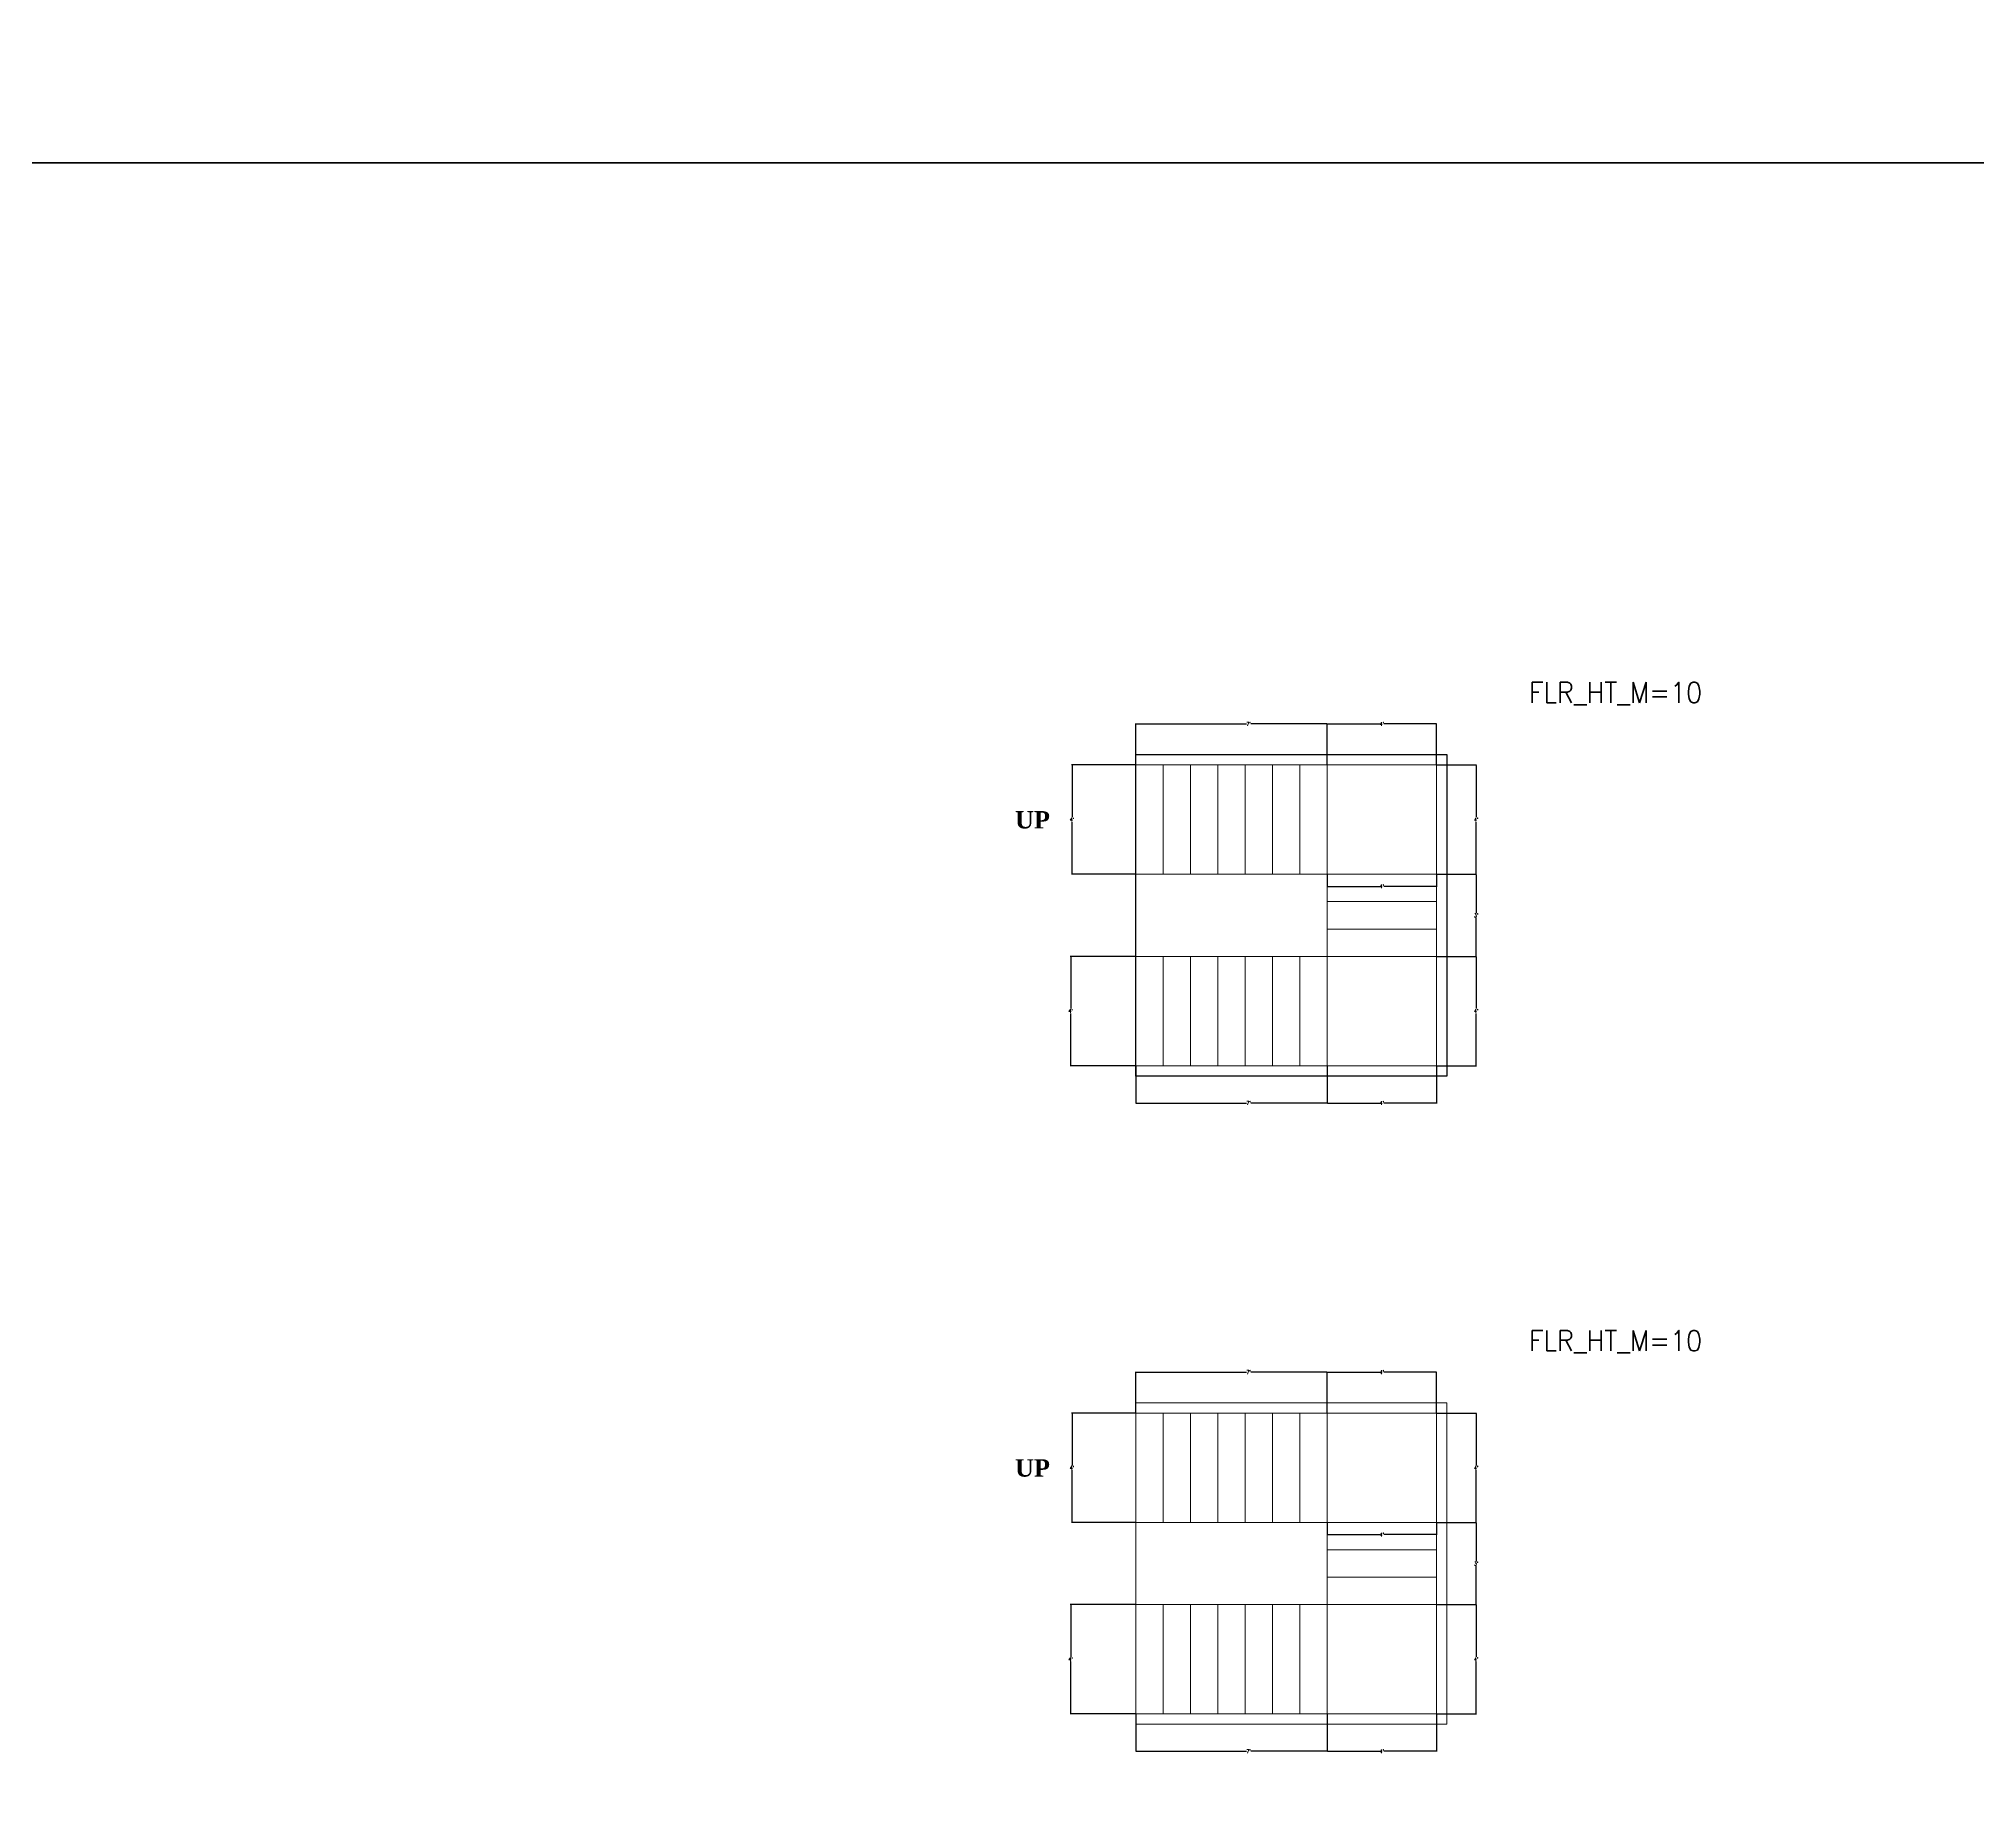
# Model space of a CAD drawing. Header units: feet. Extents: x -2086 to 4549, y -11457 to -6010.
# Drawn here: x 1997 to 2847, y -9496 to -8730 of the extents above; entities that cross this region are included whole.
import ezdxf

# ---------------------------------------------------------------- set-up
doc = ezdxf.new("R2010")
doc.units = ezdxf.units.FT
doc.header["$MEASUREMENT"] = 0
doc.layers.add('BLK_1_FLR_1_STAIR_1', color=7, linetype='Continuous', plot=False)
for name, color, linetype, lineweight in [('BLK_1_FLR_1_STAIR_1_FLIGHT_1', 7, 'Continuous', 0), ('BLK_1_FLR_1_STAIR_1_FLIGHT_2', 7, 'Continuous', 0), ('BLK_1_FLR_1_STAIR_1_FLIGHT_3', 7, 'Continuous', 0), ('BLK_1_FLR_1_STAIR_1_LANDING_1', 7, 'Continuous', 0), ('BLK_1_FLR_1_STAIR_1_LANDING_2', 7, 'Continuous', 0), ('BLK_1_FLR_1_STAIR_2', 7, 'Continuous', 0), ('BLK_1_FLR_1_STAIR_2_FLIGHT_2', 7, 'Continuous', 0), ('BLK_1_FLR_1_STAIR_2_FLIGHT_3', 7, 'Continuous', 0), ('BLK_1_FLR_1_STAIR_2_LANDING_1', 7, 'Continuous', 0), ('BLK_1_FLR_1_STAIR_2_LANDING_2', 7, 'Continuous', 0)]:
    doc.layers.add(name, color=color, linetype=linetype, lineweight=lineweight)
doc.layers.add('BLK_1_FLR_1_STAIR_2_FLIGHT_1', color=7, linetype='Continuous', lineweight=0, true_color=0xffffff)
doc.styles.add('MtXpl_Georgia', font='Georgia Bold.ttf')
doc.styles.get("Standard").update_dxf_attribs({"font": 'standard'})
doc.dimstyles.get("Standard").update_dxf_attribs({"dimtxt": 1.625, "dimasz": 0.18, "dimexe": 0.18, "dimexo": 0.0625, "dimgap": 0.09, "dimtad": 0, "dimtih": 1, "dimtoh": 1, "dimdec": 1, "dimzin": 0, "dimdsep": 46, "dimlunit": 4, "dimtxsty": 'standard', "dimcen": 0.09, "dimadec": 0, "dimazin": 0, "dimtfac": 1, "dimtdec": 1, "dimtofl": 0, "dimtmove": 0, "dimatfit": 3, "dimfxl": 1, "dimtolj": 1, "dimtzin": 0, "dimarcsym": 0})

# ---------------------------------------------------------------- blocks, each defined once
blk = doc.blocks.new('*D114')
at = {"layer": 'BLK_1_FLR_1_STAIR_1_FLIGHT_1', "color": 0, "lineweight": -2, "transparency": 16777216}
for p, q in [((2478.01, -9048.38), (2478.01, -9030.28)), ((2478.19, -9030.46), (2526.58, -9030.46)), ((2561.83, -9030.46), (2528.47, -9030.46)), ((2562.01, -9048.38), (2562.01, -9030.28))]:
    blk.add_line(p, q, dxfattribs=at)
at = {"layer": 'BLK_1_FLR_1_STAIR_1_FLIGHT_1', "color": 0, "transparency": 16777216}
for points in [[(2478.19, -9030.43), (2478.19, -9030.49), (2478.01, -9030.46)], [(2561.83, -9030.43), (2561.83, -9030.49), (2562.01, -9030.46)]]:
    blk.add_solid(points, dxfattribs=at)
at = {"layer": 'Defpoints', "color": 0, "transparency": 16777216}
for p in [(2562.01, -9030.46), (2478.01, -9048.44), (2562.01, -9048.44)]:
    blk.add_point(p, dxfattribs=at)
at = {"layer": 'BLK_1_FLR_1_STAIR_1_FLIGHT_1', "color": 0, "transparency": 16777216, "insert": (2527.52, -9030.46), "char_height": 1.625, "attachment_point": 5}
blk.add_mtext("\\A1;7'", dxfattribs=at)
blk = doc.blocks.new('*D115')
at = {"layer": 'BLK_1_FLR_1_STAIR_1_FLIGHT_1', "color": 0, "lineweight": -2, "transparency": 16777216}
for p, q in [((2477.95, -9048.44), (2449.88, -9048.44)), ((2450.06, -9048.62), (2450.06, -9071.38)), ((2450.06, -9096.26), (2450.06, -9073.5)), ((2477.95, -9096.44), (2449.88, -9096.44))]:
    blk.add_line(p, q, dxfattribs=at)
at = {"layer": 'BLK_1_FLR_1_STAIR_1_FLIGHT_1', "color": 0, "transparency": 16777216}
for points in [[(2450.03, -9048.62), (2450.09, -9048.62), (2450.06, -9048.44)], [(2450.03, -9096.26), (2450.09, -9096.26), (2450.06, -9096.44)]]:
    blk.add_solid(points, dxfattribs=at)
at = {"layer": 'Defpoints', "color": 0, "transparency": 16777216}
for p in [(2478.01, -9048.44), (2450.06, -9096.44), (2478.01, -9096.44)]:
    blk.add_point(p, dxfattribs=at)
at = {"layer": 'BLK_1_FLR_1_STAIR_1_FLIGHT_1', "color": 0, "transparency": 16777216, "insert": (2450.06, -9072.44), "char_height": 1.625, "attachment_point": 5}
blk.add_mtext("\\A1;4'", dxfattribs=at)
blk = doc.blocks.new('*D116')
at = {"layer": 'BLK_1_FLR_1_STAIR_1_FLIGHT_2', "color": 0, "lineweight": -2, "transparency": 16777216}
for p, q in [((2610.07, -9096.44), (2627.58, -9096.44)), ((2627.4, -9096.62), (2627.4, -9113.38)), ((2627.4, -9132.26), (2627.4, -9115.5)), ((2610.07, -9132.44), (2627.58, -9132.44))]:
    blk.add_line(p, q, dxfattribs=at)
at = {"layer": 'BLK_1_FLR_1_STAIR_1_FLIGHT_2', "color": 0, "transparency": 16777216}
for points in [[(2627.37, -9096.62), (2627.43, -9096.62), (2627.4, -9096.44)], [(2627.37, -9132.26), (2627.43, -9132.26), (2627.4, -9132.44)]]:
    blk.add_solid(points, dxfattribs=at)
at = {"layer": 'Defpoints', "color": 0, "transparency": 16777216}
for p in [(2610.01, -9096.44), (2610.01, -9132.44), (2627.4, -9132.44)]:
    blk.add_point(p, dxfattribs=at)
at = {"layer": 'BLK_1_FLR_1_STAIR_1_FLIGHT_2', "color": 0, "transparency": 16777216, "insert": (2627.4, -9114.44), "char_height": 1.625, "attachment_point": 5}
blk.add_mtext("\\A1;3'", dxfattribs=at)
blk = doc.blocks.new('*D117')
at = {"layer": 'BLK_1_FLR_1_STAIR_1_FLIGHT_2', "color": 0, "lineweight": -2, "transparency": 16777216}
for p, q in [((2562.01, -9096.5), (2562.01, -9101.9)), ((2562.19, -9101.72), (2585.07, -9101.72)), ((2609.83, -9101.72), (2586.95, -9101.72)), ((2610.01, -9096.5), (2610.01, -9101.9))]:
    blk.add_line(p, q, dxfattribs=at)
at = {"layer": 'BLK_1_FLR_1_STAIR_1_FLIGHT_2', "color": 0, "transparency": 16777216}
for points in [[(2562.19, -9101.69), (2562.19, -9101.75), (2562.01, -9101.72)], [(2609.83, -9101.69), (2609.83, -9101.75), (2610.01, -9101.72)]]:
    blk.add_solid(points, dxfattribs=at)
at = {"layer": 'Defpoints', "color": 0, "transparency": 16777216}
for p in [(2562.01, -9096.44), (2610.01, -9096.44), (2610.01, -9101.72)]:
    blk.add_point(p, dxfattribs=at)
at = {"layer": 'BLK_1_FLR_1_STAIR_1_FLIGHT_2', "color": 0, "transparency": 16777216, "insert": (2586.01, -9101.72), "char_height": 1.625, "attachment_point": 5}
blk.add_mtext("\\A1;4'", dxfattribs=at)
blk = doc.blocks.new('*D118')
at = {"layer": 'BLK_1_FLR_1_STAIR_1_FLIGHT_3', "color": 0, "lineweight": -2, "transparency": 16777216}
for p, q in [((2478.01, -9180.5), (2478.01, -9196.99)), ((2562.01, -9180.5), (2562.01, -9196.99)), ((2478.19, -9196.81), (2526.58, -9196.81)), ((2561.83, -9196.81), (2528.47, -9196.81))]:
    blk.add_line(p, q, dxfattribs=at)
at = {"layer": 'BLK_1_FLR_1_STAIR_1_FLIGHT_3', "color": 0, "transparency": 16777216}
for points in [[(2478.19, -9196.78), (2478.19, -9196.84), (2478.01, -9196.81)], [(2561.83, -9196.78), (2561.83, -9196.84), (2562.01, -9196.81)]]:
    blk.add_solid(points, dxfattribs=at)
at = {"layer": 'Defpoints', "color": 0, "transparency": 16777216}
for p in [(2478.01, -9180.44), (2562.01, -9180.44), (2562.01, -9196.81)]:
    blk.add_point(p, dxfattribs=at)
at = {"layer": 'BLK_1_FLR_1_STAIR_1_FLIGHT_3', "color": 0, "transparency": 16777216, "insert": (2527.52, -9196.81), "char_height": 1.625, "attachment_point": 5}
blk.add_mtext("\\A1;7'", dxfattribs=at)
blk = doc.blocks.new('*D119')
at = {"layer": 'BLK_1_FLR_1_STAIR_1_FLIGHT_3', "color": 0, "lineweight": -2, "transparency": 16777216}
for p, q in [((2477.95, -9132.44), (2449.29, -9132.44)), ((2449.47, -9132.62), (2449.47, -9155.38)), ((2449.47, -9180.26), (2449.47, -9157.5)), ((2477.95, -9180.44), (2449.29, -9180.44))]:
    blk.add_line(p, q, dxfattribs=at)
at = {"layer": 'BLK_1_FLR_1_STAIR_1_FLIGHT_3', "color": 0, "transparency": 16777216}
for points in [[(2449.44, -9132.62), (2449.5, -9132.62), (2449.47, -9132.44)], [(2449.44, -9180.26), (2449.5, -9180.26), (2449.47, -9180.44)]]:
    blk.add_solid(points, dxfattribs=at)
at = {"layer": 'Defpoints', "color": 0, "transparency": 16777216}
for p in [(2449.47, -9132.44), (2478.01, -9132.44), (2478.01, -9180.44)]:
    blk.add_point(p, dxfattribs=at)
at = {"layer": 'BLK_1_FLR_1_STAIR_1_FLIGHT_3', "color": 0, "transparency": 16777216, "insert": (2449.47, -9156.44), "char_height": 1.625, "attachment_point": 5}
blk.add_mtext("\\A1;4'", dxfattribs=at)
blk = doc.blocks.new('*D142')
at = {"layer": 'BLK_1_FLR_1_STAIR_1_LANDING_1', "color": 0, "lineweight": -2, "transparency": 16777216}
for p, q in [((2610.07, -9048.44), (2627.58, -9048.44)), ((2627.4, -9048.62), (2627.4, -9071.38)), ((2627.4, -9096.26), (2627.4, -9073.5)), ((2610.07, -9096.44), (2627.58, -9096.44))]:
    blk.add_line(p, q, dxfattribs=at)
at = {"layer": 'BLK_1_FLR_1_STAIR_1_LANDING_1', "color": 0, "transparency": 16777216}
for points in [[(2627.37, -9048.62), (2627.43, -9048.62), (2627.4, -9048.44)], [(2627.37, -9096.26), (2627.43, -9096.26), (2627.4, -9096.44)]]:
    blk.add_solid(points, dxfattribs=at)
at = {"layer": 'Defpoints', "color": 0, "transparency": 16777216}
for p in [(2610.01, -9048.44), (2627.4, -9048.44), (2610.01, -9096.44)]:
    blk.add_point(p, dxfattribs=at)
at = {"layer": 'BLK_1_FLR_1_STAIR_1_LANDING_1', "color": 0, "transparency": 16777216, "insert": (2627.4, -9072.44), "char_height": 1.625, "attachment_point": 5}
blk.add_mtext("\\A1;4'", dxfattribs=at)
blk = doc.blocks.new('*D143')
at = {"layer": 'BLK_1_FLR_1_STAIR_1_LANDING_2', "color": 0, "lineweight": -2, "transparency": 16777216}
for p, q in [((2610.07, -9132.44), (2627.58, -9132.44)), ((2627.4, -9132.62), (2627.4, -9155.38)), ((2627.4, -9180.26), (2627.4, -9157.5)), ((2610.07, -9180.44), (2627.58, -9180.44))]:
    blk.add_line(p, q, dxfattribs=at)
at = {"layer": 'BLK_1_FLR_1_STAIR_1_LANDING_2', "color": 0, "transparency": 16777216}
for points in [[(2627.37, -9132.62), (2627.43, -9132.62), (2627.4, -9132.44)], [(2627.37, -9180.26), (2627.43, -9180.26), (2627.4, -9180.44)]]:
    blk.add_solid(points, dxfattribs=at)
at = {"layer": 'Defpoints', "color": 0, "transparency": 16777216}
for p in [(2610.01, -9132.44), (2610.01, -9180.44), (2627.4, -9180.44)]:
    blk.add_point(p, dxfattribs=at)
at = {"layer": 'BLK_1_FLR_1_STAIR_1_LANDING_2', "color": 0, "transparency": 16777216, "insert": (2627.4, -9156.44), "char_height": 1.625, "attachment_point": 5}
blk.add_mtext("\\A1;4'", dxfattribs=at)
blk = doc.blocks.new('*D144')
at = {"layer": 'BLK_1_FLR_1_STAIR_1_LANDING_2', "color": 0, "lineweight": -2, "transparency": 16777216}
for p, q in [((2562.01, -9180.5), (2562.01, -9196.99)), ((2610.01, -9180.5), (2610.01, -9196.99)), ((2562.19, -9196.81), (2585.07, -9196.81)), ((2609.83, -9196.81), (2586.95, -9196.81))]:
    blk.add_line(p, q, dxfattribs=at)
at = {"layer": 'BLK_1_FLR_1_STAIR_1_LANDING_2', "color": 0, "transparency": 16777216}
for points in [[(2562.19, -9196.78), (2562.19, -9196.84), (2562.01, -9196.81)], [(2609.83, -9196.78), (2609.83, -9196.84), (2610.01, -9196.81)]]:
    blk.add_solid(points, dxfattribs=at)
at = {"layer": 'Defpoints', "color": 0, "transparency": 16777216}
for p in [(2562.01, -9180.44), (2610.01, -9180.44), (2610.01, -9196.81)]:
    blk.add_point(p, dxfattribs=at)
at = {"layer": 'BLK_1_FLR_1_STAIR_1_LANDING_2', "color": 0, "transparency": 16777216, "insert": (2586.01, -9196.81), "char_height": 1.625, "attachment_point": 5}
blk.add_mtext("\\A1;4'", dxfattribs=at)
blk = doc.blocks.new('*D145')
at = {"layer": 'BLK_1_FLR_1_STAIR_1_LANDING_1', "color": 0, "lineweight": -2, "transparency": 16777216}
for p, q in [((2562.01, -9048.38), (2562.01, -9030.28)), ((2562.19, -9030.46), (2585.07, -9030.46)), ((2609.83, -9030.46), (2586.95, -9030.46)), ((2610.01, -9048.38), (2610.01, -9030.28))]:
    blk.add_line(p, q, dxfattribs=at)
at = {"layer": 'BLK_1_FLR_1_STAIR_1_LANDING_1', "color": 0, "transparency": 16777216}
for points in [[(2562.19, -9030.43), (2562.19, -9030.49), (2562.01, -9030.46)], [(2609.83, -9030.43), (2609.83, -9030.49), (2610.01, -9030.46)]]:
    blk.add_solid(points, dxfattribs=at)
at = {"layer": 'Defpoints', "color": 0, "transparency": 16777216}
for p in [(2610.01, -9030.46), (2562.01, -9048.44), (2610.01, -9048.44)]:
    blk.add_point(p, dxfattribs=at)
at = {"layer": 'BLK_1_FLR_1_STAIR_1_LANDING_1', "color": 0, "transparency": 16777216, "insert": (2586.01, -9030.46), "char_height": 1.625, "attachment_point": 5}
blk.add_mtext("\\A1;4'", dxfattribs=at)
blk = doc.blocks.new('*D463')
at = {"layer": 'BLK_1_FLR_1_STAIR_2_FLIGHT_1', "color": 0, "lineweight": -2, "transparency": 16777216}
for p, q in [((2478.01, -9332.85), (2478.01, -9314.75)), ((2478.19, -9314.93), (2526.58, -9314.93)), ((2561.83, -9314.93), (2528.47, -9314.93)), ((2562.01, -9332.85), (2562.01, -9314.75))]:
    blk.add_line(p, q, dxfattribs=at)
at = {"layer": 'BLK_1_FLR_1_STAIR_2_FLIGHT_1', "color": 0, "transparency": 16777216}
for points in [[(2478.19, -9314.9), (2478.19, -9314.96), (2478.01, -9314.93)], [(2561.83, -9314.9), (2561.83, -9314.96), (2562.01, -9314.93)]]:
    blk.add_solid(points, dxfattribs=at)
at = {"layer": 'Defpoints', "color": 0, "transparency": 16777216}
for p in [(2562.01, -9314.93), (2478.01, -9332.91), (2562.01, -9332.91)]:
    blk.add_point(p, dxfattribs=at)
at = {"layer": 'BLK_1_FLR_1_STAIR_2_FLIGHT_1', "color": 0, "transparency": 16777216, "insert": (2527.52, -9314.93), "char_height": 1.625, "attachment_point": 5}
blk.add_mtext("\\A1;7'", dxfattribs=at)
blk = doc.blocks.new('*D464')
at = {"layer": 'BLK_1_FLR_1_STAIR_2_FLIGHT_1', "color": 0, "lineweight": -2, "transparency": 16777216}
for p, q in [((2477.95, -9332.91), (2449.88, -9332.91)), ((2450.06, -9333.09), (2450.06, -9355.85)), ((2450.06, -9380.73), (2450.06, -9357.97)), ((2477.95, -9380.91), (2449.88, -9380.91))]:
    blk.add_line(p, q, dxfattribs=at)
at = {"layer": 'BLK_1_FLR_1_STAIR_2_FLIGHT_1', "color": 0, "transparency": 16777216}
for points in [[(2450.03, -9333.09), (2450.09, -9333.09), (2450.06, -9332.91)], [(2450.03, -9380.73), (2450.09, -9380.73), (2450.06, -9380.91)]]:
    blk.add_solid(points, dxfattribs=at)
at = {"layer": 'Defpoints', "color": 0, "transparency": 16777216}
for p in [(2478.01, -9332.91), (2450.06, -9380.91), (2478.01, -9380.91)]:
    blk.add_point(p, dxfattribs=at)
at = {"layer": 'BLK_1_FLR_1_STAIR_2_FLIGHT_1', "color": 0, "transparency": 16777216, "insert": (2450.06, -9356.91), "char_height": 1.625, "attachment_point": 5}
blk.add_mtext("\\A1;4'", dxfattribs=at)
blk = doc.blocks.new('*D465')
at = {"layer": 'BLK_1_FLR_1_STAIR_2_FLIGHT_2', "color": 0, "lineweight": -2, "transparency": 16777216}
for p, q in [((2610.07, -9380.91), (2627.58, -9380.91)), ((2627.4, -9381.09), (2627.4, -9397.85)), ((2627.4, -9416.73), (2627.4, -9399.97)), ((2610.07, -9416.91), (2627.58, -9416.91))]:
    blk.add_line(p, q, dxfattribs=at)
at = {"layer": 'BLK_1_FLR_1_STAIR_2_FLIGHT_2', "color": 0, "transparency": 16777216}
for points in [[(2627.37, -9381.09), (2627.43, -9381.09), (2627.4, -9380.91)], [(2627.37, -9416.73), (2627.43, -9416.73), (2627.4, -9416.91)]]:
    blk.add_solid(points, dxfattribs=at)
at = {"layer": 'Defpoints', "color": 0, "transparency": 16777216}
for p in [(2610.01, -9380.91), (2610.01, -9416.91), (2627.4, -9416.91)]:
    blk.add_point(p, dxfattribs=at)
at = {"layer": 'BLK_1_FLR_1_STAIR_2_FLIGHT_2', "color": 0, "transparency": 16777216, "insert": (2627.4, -9398.91), "char_height": 1.625, "attachment_point": 5}
blk.add_mtext("\\A1;3'", dxfattribs=at)
blk = doc.blocks.new('*D466')
at = {"layer": 'BLK_1_FLR_1_STAIR_2_FLIGHT_2', "color": 0, "lineweight": -2, "transparency": 16777216}
for p, q in [((2562.01, -9380.97), (2562.01, -9386.37)), ((2610.01, -9380.97), (2610.01, -9386.37)), ((2562.19, -9386.19), (2585.07, -9386.19)), ((2609.83, -9386.19), (2586.95, -9386.19))]:
    blk.add_line(p, q, dxfattribs=at)
at = {"layer": 'BLK_1_FLR_1_STAIR_2_FLIGHT_2', "color": 0, "transparency": 16777216}
for points in [[(2562.19, -9386.16), (2562.19, -9386.22), (2562.01, -9386.19)], [(2609.83, -9386.16), (2609.83, -9386.22), (2610.01, -9386.19)]]:
    blk.add_solid(points, dxfattribs=at)
at = {"layer": 'Defpoints', "color": 0, "transparency": 16777216}
for p in [(2562.01, -9380.91), (2610.01, -9380.91), (2610.01, -9386.19)]:
    blk.add_point(p, dxfattribs=at)
at = {"layer": 'BLK_1_FLR_1_STAIR_2_FLIGHT_2', "color": 0, "transparency": 16777216, "insert": (2586.01, -9386.19), "char_height": 1.625, "attachment_point": 5}
blk.add_mtext("\\A1;4'", dxfattribs=at)
blk = doc.blocks.new('*D467')
at = {"layer": 'BLK_1_FLR_1_STAIR_2_FLIGHT_3', "color": 0, "lineweight": -2, "transparency": 16777216}
for p, q in [((2478.01, -9464.97), (2478.01, -9481.46)), ((2562.01, -9464.97), (2562.01, -9481.46)), ((2478.19, -9481.28), (2526.58, -9481.28)), ((2561.83, -9481.28), (2528.47, -9481.28))]:
    blk.add_line(p, q, dxfattribs=at)
at = {"layer": 'BLK_1_FLR_1_STAIR_2_FLIGHT_3', "color": 0, "transparency": 16777216}
for points in [[(2478.19, -9481.25), (2478.19, -9481.31), (2478.01, -9481.28)], [(2561.83, -9481.25), (2561.83, -9481.31), (2562.01, -9481.28)]]:
    blk.add_solid(points, dxfattribs=at)
at = {"layer": 'Defpoints', "color": 0, "transparency": 16777216}
for p in [(2478.01, -9464.91), (2562.01, -9464.91), (2562.01, -9481.28)]:
    blk.add_point(p, dxfattribs=at)
at = {"layer": 'BLK_1_FLR_1_STAIR_2_FLIGHT_3', "color": 0, "transparency": 16777216, "insert": (2527.52, -9481.28), "char_height": 1.625, "attachment_point": 5}
blk.add_mtext("\\A1;7'", dxfattribs=at)
blk = doc.blocks.new('*D468')
at = {"layer": 'BLK_1_FLR_1_STAIR_2_FLIGHT_3', "color": 0, "lineweight": -2, "transparency": 16777216}
for p, q in [((2477.95, -9416.91), (2449.29, -9416.91)), ((2449.47, -9417.09), (2449.47, -9439.85)), ((2449.47, -9464.73), (2449.47, -9441.97)), ((2477.95, -9464.91), (2449.29, -9464.91))]:
    blk.add_line(p, q, dxfattribs=at)
at = {"layer": 'BLK_1_FLR_1_STAIR_2_FLIGHT_3', "color": 0, "transparency": 16777216}
for points in [[(2449.44, -9417.09), (2449.5, -9417.09), (2449.47, -9416.91)], [(2449.44, -9464.73), (2449.5, -9464.73), (2449.47, -9464.91)]]:
    blk.add_solid(points, dxfattribs=at)
at = {"layer": 'Defpoints', "color": 0, "transparency": 16777216}
for p in [(2449.47, -9416.91), (2478.01, -9416.91), (2478.01, -9464.91)]:
    blk.add_point(p, dxfattribs=at)
at = {"layer": 'BLK_1_FLR_1_STAIR_2_FLIGHT_3', "color": 0, "transparency": 16777216, "insert": (2449.47, -9440.91), "char_height": 1.625, "attachment_point": 5}
blk.add_mtext("\\A1;4'", dxfattribs=at)
blk = doc.blocks.new('*D469')
at = {"layer": 'BLK_1_FLR_1_STAIR_2_LANDING_1', "color": 0, "lineweight": -2, "transparency": 16777216}
for p, q in [((2610.07, -9332.91), (2627.58, -9332.91)), ((2627.4, -9333.09), (2627.4, -9355.85)), ((2627.4, -9380.73), (2627.4, -9357.97)), ((2610.07, -9380.91), (2627.58, -9380.91))]:
    blk.add_line(p, q, dxfattribs=at)
at = {"layer": 'BLK_1_FLR_1_STAIR_2_LANDING_1', "color": 0, "transparency": 16777216}
for points in [[(2627.37, -9333.09), (2627.43, -9333.09), (2627.4, -9332.91)], [(2627.37, -9380.73), (2627.43, -9380.73), (2627.4, -9380.91)]]:
    blk.add_solid(points, dxfattribs=at)
at = {"layer": 'Defpoints', "color": 0, "transparency": 16777216}
for p in [(2610.01, -9332.91), (2627.4, -9332.91), (2610.01, -9380.91)]:
    blk.add_point(p, dxfattribs=at)
at = {"layer": 'BLK_1_FLR_1_STAIR_2_LANDING_1', "color": 0, "transparency": 16777216, "insert": (2627.4, -9356.91), "char_height": 1.625, "attachment_point": 5}
blk.add_mtext("\\A1;4'", dxfattribs=at)
blk = doc.blocks.new('*D470')
at = {"layer": 'BLK_1_FLR_1_STAIR_2_LANDING_2', "color": 0, "lineweight": -2, "transparency": 16777216}
for p, q in [((2610.07, -9416.91), (2627.58, -9416.91)), ((2627.4, -9417.09), (2627.4, -9439.85)), ((2627.4, -9464.73), (2627.4, -9441.97)), ((2610.07, -9464.91), (2627.58, -9464.91))]:
    blk.add_line(p, q, dxfattribs=at)
at = {"layer": 'BLK_1_FLR_1_STAIR_2_LANDING_2', "color": 0, "transparency": 16777216}
for points in [[(2627.37, -9417.09), (2627.43, -9417.09), (2627.4, -9416.91)], [(2627.37, -9464.73), (2627.43, -9464.73), (2627.4, -9464.91)]]:
    blk.add_solid(points, dxfattribs=at)
at = {"layer": 'Defpoints', "color": 0, "transparency": 16777216}
for p in [(2610.01, -9416.91), (2610.01, -9464.91), (2627.4, -9464.91)]:
    blk.add_point(p, dxfattribs=at)
at = {"layer": 'BLK_1_FLR_1_STAIR_2_LANDING_2', "color": 0, "transparency": 16777216, "insert": (2627.4, -9440.91), "char_height": 1.625, "attachment_point": 5}
blk.add_mtext("\\A1;4'", dxfattribs=at)
blk = doc.blocks.new('*D491')
at = {"layer": 'BLK_1_FLR_1_STAIR_2_LANDING_2', "color": 0, "lineweight": -2, "transparency": 16777216}
for p, q in [((2562.01, -9464.97), (2562.01, -9481.46)), ((2610.01, -9464.97), (2610.01, -9481.46)), ((2562.19, -9481.28), (2585.07, -9481.28)), ((2609.83, -9481.28), (2586.95, -9481.28))]:
    blk.add_line(p, q, dxfattribs=at)
at = {"layer": 'BLK_1_FLR_1_STAIR_2_LANDING_2', "color": 0, "transparency": 16777216}
for points in [[(2562.19, -9481.25), (2562.19, -9481.31), (2562.01, -9481.28)], [(2609.83, -9481.25), (2609.83, -9481.31), (2610.01, -9481.28)]]:
    blk.add_solid(points, dxfattribs=at)
at = {"layer": 'Defpoints', "color": 0, "transparency": 16777216}
for p in [(2562.01, -9464.91), (2610.01, -9464.91), (2610.01, -9481.28)]:
    blk.add_point(p, dxfattribs=at)
at = {"layer": 'BLK_1_FLR_1_STAIR_2_LANDING_2', "color": 0, "transparency": 16777216, "insert": (2586.01, -9481.28), "char_height": 1.625, "attachment_point": 5}
blk.add_mtext("\\A1;4'", dxfattribs=at)
blk = doc.blocks.new('*D471')
at = {"layer": 'BLK_1_FLR_1_STAIR_2_LANDING_1', "color": 0, "lineweight": -2, "transparency": 16777216}
for p, q in [((2562.01, -9332.85), (2562.01, -9314.75)), ((2562.19, -9314.93), (2585.07, -9314.93)), ((2609.83, -9314.93), (2586.95, -9314.93)), ((2610.01, -9332.85), (2610.01, -9314.75))]:
    blk.add_line(p, q, dxfattribs=at)
at = {"layer": 'BLK_1_FLR_1_STAIR_2_LANDING_1', "color": 0, "transparency": 16777216}
for points in [[(2562.19, -9314.9), (2562.19, -9314.96), (2562.01, -9314.93)], [(2609.83, -9314.9), (2609.83, -9314.96), (2610.01, -9314.93)]]:
    blk.add_solid(points, dxfattribs=at)
at = {"layer": 'Defpoints', "color": 0, "transparency": 16777216}
for p in [(2610.01, -9314.93), (2562.01, -9332.91), (2610.01, -9332.91)]:
    blk.add_point(p, dxfattribs=at)
at = {"layer": 'BLK_1_FLR_1_STAIR_2_LANDING_1', "color": 0, "transparency": 16777216, "insert": (2586.01, -9314.93), "char_height": 1.625, "attachment_point": 5}
blk.add_mtext("\\A1;4'", dxfattribs=at)

msp = doc.modelspace()

# ---------------------------------------------------------------- linework, layer by layer
for points in [[(-1223.89, -7893.4), (4548.57, -7893.4), (4548.57, -8784.21), (-1223.89, -8784.21), (-1223.89, -7893.4)], [(-1223.89, -8784.21), (4548.57, -8784.21), (4548.57, -9675.01), (-1223.89, -9675.01), (-1223.89, -8784.21)]]:
    msp.add_lwpolyline(points, close=True)
at = {"layer": 'BLK_1_FLR_1_STAIR_1'}
msp.add_lwpolyline([(2478.01, -9043.91), (2614.54, -9043.91), (2614.54, -9184.97), (2478.01, -9184.97), (2478.01, -9048.44)], close=True, dxfattribs=at)
at = {"layer": 'BLK_1_FLR_1_STAIR_1_FLIGHT_1', "color": 3}
for p, q in [((2478.01, -9096.44), (2478.01, -9048.44)), ((2490.01, -9096.44), (2490.01, -9048.44)), ((2502.01, -9096.44), (2502.01, -9048.44)), ((2514.01, -9096.44), (2514.01, -9048.44)), ((2526.01, -9096.44), (2526.01, -9048.44)), ((2538.01, -9096.44), (2538.01, -9048.44)), ((2550.01, -9096.44), (2550.01, -9048.44)), ((2562.01, -9096.44), (2562.01, -9048.44))]:
    msp.add_line(p, q, dxfattribs=at)
at = {"layer": 'BLK_1_FLR_1_STAIR_1_FLIGHT_1'}
msp.add_lwpolyline([(2478.01, -9048.44), (2478.01, -9096.44), (2562.01, -9096.44), (2562.01, -9048.44), (2478.01, -9048.44)], close=True, dxfattribs=at)
at = {"layer": 'BLK_1_FLR_1_STAIR_1_FLIGHT_2', "color": 3}
for p, q in [((2562.01, -9096.44), (2610.01, -9096.44)), ((2562.01, -9108.44), (2610.01, -9108.44)), ((2562.01, -9120.44), (2610.01, -9120.44)), ((2562.01, -9132.44), (2610.01, -9132.44))]:
    msp.add_line(p, q, dxfattribs=at)
at = {"layer": 'BLK_1_FLR_1_STAIR_1_FLIGHT_2'}
msp.add_lwpolyline([(2562.01, -9096.44), (2610.01, -9096.44), (2610.01, -9132.44), (2562.01, -9132.44), (2562.01, -9096.44)], close=True, dxfattribs=at)
at = {"layer": 'BLK_1_FLR_1_STAIR_1_FLIGHT_3', "color": 3}
for p, q in [((2478.01, -9180.44), (2478.01, -9132.44)), ((2490.01, -9180.44), (2490.01, -9132.44)), ((2502.01, -9132.44), (2502.01, -9180.44)), ((2514.01, -9132.44), (2514.01, -9180.44)), ((2526.01, -9132.44), (2526.01, -9180.44)), ((2538.01, -9132.44), (2538.01, -9180.44)), ((2550.01, -9132.44), (2550.01, -9180.44)), ((2562.01, -9132.44), (2562.01, -9180.44))]:
    msp.add_line(p, q, dxfattribs=at)
at = {"layer": 'BLK_1_FLR_1_STAIR_1_FLIGHT_3'}
msp.add_lwpolyline([(2478.01, -9132.44), (2562.01, -9132.44), (2562.01, -9180.44), (2478.01, -9180.44), (2478.01, -9132.44)], close=True, dxfattribs=at)
at = {"layer": 'BLK_1_FLR_1_STAIR_1_LANDING_1'}
msp.add_lwpolyline([(2562.01, -9048.44), (2610.01, -9048.44), (2610.01, -9096.44), (2562.01, -9096.44), (2562.01, -9048.44)], close=True, dxfattribs=at)
at = {"layer": 'BLK_1_FLR_1_STAIR_1_LANDING_2'}
msp.add_lwpolyline([(2562.01, -9132.44), (2610.01, -9132.44), (2610.01, -9180.44), (2562.01, -9180.44), (2562.01, -9132.44)], close=True, dxfattribs=at)
at = {"layer": 'BLK_1_FLR_1_STAIR_2'}
msp.add_lwpolyline([(2478.01, -9328.38), (2614.54, -9328.38), (2614.54, -9469.44), (2478.01, -9469.44), (2478.01, -9332.91)], close=True, dxfattribs=at)
at = {"layer": 'BLK_1_FLR_1_STAIR_2_FLIGHT_1', "color": 3}
for p, q in [((2478.01, -9380.91), (2478.01, -9332.91)), ((2490.01, -9380.91), (2490.01, -9332.91)), ((2502.01, -9380.91), (2502.01, -9332.91)), ((2514.01, -9380.91), (2514.01, -9332.91)), ((2526.01, -9380.91), (2526.01, -9332.91)), ((2538.01, -9380.91), (2538.01, -9332.91)), ((2550.01, -9380.91), (2550.01, -9332.91)), ((2562.01, -9380.91), (2562.01, -9332.91))]:
    msp.add_line(p, q, dxfattribs=at)
at = {"layer": 'BLK_1_FLR_1_STAIR_2_FLIGHT_1'}
msp.add_lwpolyline([(2478.01, -9332.91), (2478.01, -9380.91), (2562.01, -9380.91), (2562.01, -9332.91), (2478.01, -9332.91)], close=True, dxfattribs=at)
at = {"layer": 'BLK_1_FLR_1_STAIR_2_FLIGHT_2', "color": 3}
for p, q in [((2562.01, -9380.91), (2610.01, -9380.91)), ((2562.01, -9392.91), (2610.01, -9392.91)), ((2562.01, -9404.91), (2610.01, -9404.91)), ((2562.01, -9416.91), (2610.01, -9416.91))]:
    msp.add_line(p, q, dxfattribs=at)
at = {"layer": 'BLK_1_FLR_1_STAIR_2_FLIGHT_2'}
msp.add_lwpolyline([(2562.01, -9380.91), (2610.01, -9380.91), (2610.01, -9416.91), (2562.01, -9416.91), (2562.01, -9380.91)], close=True, dxfattribs=at)
at = {"layer": 'BLK_1_FLR_1_STAIR_2_FLIGHT_3', "color": 3}
for p, q in [((2478.01, -9464.91), (2478.01, -9416.91)), ((2490.01, -9464.91), (2490.01, -9416.91)), ((2502.01, -9416.91), (2502.01, -9464.91)), ((2514.01, -9416.91), (2514.01, -9464.91)), ((2526.01, -9416.91), (2526.01, -9464.91)), ((2538.01, -9416.91), (2538.01, -9464.91)), ((2550.01, -9416.91), (2550.01, -9464.91)), ((2562.01, -9416.91), (2562.01, -9464.91))]:
    msp.add_line(p, q, dxfattribs=at)
at = {"layer": 'BLK_1_FLR_1_STAIR_2_FLIGHT_3'}
msp.add_lwpolyline([(2478.01, -9416.91), (2562.01, -9416.91), (2562.01, -9464.91), (2478.01, -9464.91), (2478.01, -9416.91)], close=True, dxfattribs=at)
at = {"layer": 'BLK_1_FLR_1_STAIR_2_LANDING_1'}
msp.add_lwpolyline([(2562.01, -9332.91), (2610.01, -9332.91), (2610.01, -9380.91), (2562.01, -9380.91), (2562.01, -9332.91)], close=True, dxfattribs=at)
at = {"layer": 'BLK_1_FLR_1_STAIR_2_LANDING_2'}
msp.add_lwpolyline([(2562.01, -9416.91), (2610.01, -9416.91), (2610.01, -9464.91), (2562.01, -9464.91), (2562.01, -9416.91)], close=True, dxfattribs=at)

# ---------------------------------------------------------------- texts
at = {"style": 'MtXpl_Georgia'}
for p in [(2425.03, -9076.31), (2425.03, -9360.78)]:
    msp.add_text('UP', height=7.618, dxfattribs=at).set_placement(p)
at = {"layer": 'BLK_1_FLR_1_STAIR_1', "insert": (2650.61, -9012.16), "char_height": 9.0057, "width": 96.0609, "attachment_point": 1}
msp.add_mtext('FLR_HT_M=10', dxfattribs=at)
at = {"layer": 'BLK_1_FLR_1_STAIR_2', "insert": (2650.61, -9296.63), "char_height": 9.0057, "width": 96.0609, "attachment_point": 1}
msp.add_mtext('FLR_HT_M=10', dxfattribs=at)

# ---------------------------------------------------------------- dimensions: what is measured, and where the dimension line sits
at = {"layer": 'BLK_1_FLR_1_STAIR_1_FLIGHT_1', "color": 1}
dim = msp.add_linear_dim(base=(2562.01, -9030.46), p1=(2478.01, -9048.44), p2=(2562.01, -9048.44), dimstyle='Standard', dxfattribs=at)
dim.commit()
dim.dimension.update_dxf_attribs({"geometry": '*D114', "text_midpoint": (2527.52, -9030.46), "dimtype": 160})
at = {"layer": 'BLK_1_FLR_1_STAIR_1_FLIGHT_1', "color": 2}
dim = msp.add_linear_dim(base=(2450.06, -9096.44), p1=(2478.01, -9048.44), p2=(2478.01, -9096.44), angle=90, dimstyle='Standard', dxfattribs=at)
dim.commit()
dim.dimension.update_dxf_attribs({"geometry": '*D115', "text_midpoint": (2450.06, -9072.44)})
at = {"layer": 'BLK_1_FLR_1_STAIR_1_FLIGHT_2', "color": 2}
dim = msp.add_linear_dim(base=(2610.01, -9101.72), p1=(2562.01, -9096.44), p2=(2610.01, -9096.44), dimstyle='Standard', dxfattribs=at)
dim.commit()
dim.dimension.update_dxf_attribs({"geometry": '*D117', "text_midpoint": (2586.01, -9101.72)})
at = {"layer": 'BLK_1_FLR_1_STAIR_1_FLIGHT_2', "color": 1}
dim = msp.add_linear_dim(base=(2627.4, -9132.44), p1=(2610.01, -9096.44), p2=(2610.01, -9132.44), angle=90, dimstyle='Standard', dxfattribs=at)
dim.commit()
dim.dimension.update_dxf_attribs({"geometry": '*D116', "text_midpoint": (2627.4, -9114.44)})
at = {"layer": 'BLK_1_FLR_1_STAIR_1_FLIGHT_3', "color": 2}
dim = msp.add_linear_dim(base=(2449.47, -9132.44), p1=(2478.01, -9180.44), p2=(2478.01, -9132.44), angle=90, dimstyle='Standard', dxfattribs=at)
dim.commit()
dim.dimension.update_dxf_attribs({"geometry": '*D119', "text_midpoint": (2449.47, -9156.44)})
at = {"layer": 'BLK_1_FLR_1_STAIR_1_FLIGHT_3', "color": 1}
dim = msp.add_linear_dim(base=(2562.01, -9196.81), p1=(2478.01, -9180.44), p2=(2562.01, -9180.44), dimstyle='Standard', dxfattribs=at)
dim.commit()
dim.dimension.update_dxf_attribs({"geometry": '*D118', "text_midpoint": (2527.52, -9196.81), "dimtype": 160})
at = {"layer": 'BLK_1_FLR_1_STAIR_1_LANDING_1', "color": 1}
dim = msp.add_linear_dim(base=(2610.01, -9030.46), p1=(2562.01, -9048.44), p2=(2610.01, -9048.44), dimstyle='Standard', dxfattribs=at)
dim.commit()
dim.dimension.update_dxf_attribs({"geometry": '*D145', "text_midpoint": (2586.01, -9030.46)})
at = {"layer": 'BLK_1_FLR_1_STAIR_1_LANDING_1', "color": 2}
dim = msp.add_linear_dim(base=(2627.4, -9048.44), p1=(2610.01, -9096.44), p2=(2610.01, -9048.44), angle=90, dimstyle='Standard', dxfattribs=at)
dim.commit()
dim.dimension.update_dxf_attribs({"geometry": '*D142', "text_midpoint": (2627.4, -9072.44)})
at = {"layer": 'BLK_1_FLR_1_STAIR_1_LANDING_2', "color": 2}
dim = msp.add_linear_dim(base=(2627.4, -9180.44), p1=(2610.01, -9132.44), p2=(2610.01, -9180.44), angle=90, dimstyle='Standard', dxfattribs=at)
dim.commit()
dim.dimension.update_dxf_attribs({"geometry": '*D143', "text_midpoint": (2627.4, -9156.44)})
at = {"layer": 'BLK_1_FLR_1_STAIR_1_LANDING_2', "color": 1}
dim = msp.add_linear_dim(base=(2610.01, -9196.81), p1=(2562.01, -9180.44), p2=(2610.01, -9180.44), dimstyle='Standard', dxfattribs=at)
dim.commit()
dim.dimension.update_dxf_attribs({"geometry": '*D144', "text_midpoint": (2586.01, -9196.81)})
at = {"layer": 'BLK_1_FLR_1_STAIR_2_FLIGHT_1', "color": 1}
dim = msp.add_linear_dim(base=(2562.01, -9314.93), p1=(2478.01, -9332.91), p2=(2562.01, -9332.91), dimstyle='Standard', dxfattribs=at)
dim.commit()
dim.dimension.update_dxf_attribs({"geometry": '*D463', "text_midpoint": (2527.52, -9314.93), "dimtype": 160})
at = {"layer": 'BLK_1_FLR_1_STAIR_2_FLIGHT_1', "color": 2}
dim = msp.add_linear_dim(base=(2450.06, -9380.91), p1=(2478.01, -9332.91), p2=(2478.01, -9380.91), angle=90, dimstyle='Standard', dxfattribs=at)
dim.commit()
dim.dimension.update_dxf_attribs({"geometry": '*D464', "text_midpoint": (2450.06, -9356.91)})
at = {"layer": 'BLK_1_FLR_1_STAIR_2_FLIGHT_2', "color": 2}
dim = msp.add_linear_dim(base=(2610.01, -9386.19), p1=(2562.01, -9380.91), p2=(2610.01, -9380.91), dimstyle='Standard', dxfattribs=at)
dim.commit()
dim.dimension.update_dxf_attribs({"geometry": '*D466', "text_midpoint": (2586.01, -9386.19)})
at = {"layer": 'BLK_1_FLR_1_STAIR_2_FLIGHT_2', "color": 1}
dim = msp.add_linear_dim(base=(2627.4, -9416.91), p1=(2610.01, -9380.91), p2=(2610.01, -9416.91), angle=90, dimstyle='Standard', dxfattribs=at)
dim.commit()
dim.dimension.update_dxf_attribs({"geometry": '*D465', "text_midpoint": (2627.4, -9398.91)})
at = {"layer": 'BLK_1_FLR_1_STAIR_2_FLIGHT_3', "color": 2}
dim = msp.add_linear_dim(base=(2449.47, -9416.91), p1=(2478.01, -9464.91), p2=(2478.01, -9416.91), angle=90, dimstyle='Standard', dxfattribs=at)
dim.commit()
dim.dimension.update_dxf_attribs({"geometry": '*D468', "text_midpoint": (2449.47, -9440.91)})
at = {"layer": 'BLK_1_FLR_1_STAIR_2_FLIGHT_3', "color": 1}
dim = msp.add_linear_dim(base=(2562.01, -9481.28), p1=(2478.01, -9464.91), p2=(2562.01, -9464.91), dimstyle='Standard', dxfattribs=at)
dim.commit()
dim.dimension.update_dxf_attribs({"geometry": '*D467', "text_midpoint": (2527.52, -9481.28), "dimtype": 160})
at = {"layer": 'BLK_1_FLR_1_STAIR_2_LANDING_1', "color": 1}
dim = msp.add_linear_dim(base=(2610.01, -9314.93), p1=(2562.01, -9332.91), p2=(2610.01, -9332.91), dimstyle='Standard', dxfattribs=at)
dim.commit()
dim.dimension.update_dxf_attribs({"geometry": '*D471', "text_midpoint": (2586.01, -9314.93)})
at = {"layer": 'BLK_1_FLR_1_STAIR_2_LANDING_1', "color": 2}
dim = msp.add_linear_dim(base=(2627.4, -9332.91), p1=(2610.01, -9380.91), p2=(2610.01, -9332.91), angle=90, dimstyle='Standard', dxfattribs=at)
dim.commit()
dim.dimension.update_dxf_attribs({"geometry": '*D469', "text_midpoint": (2627.4, -9356.91)})
at = {"layer": 'BLK_1_FLR_1_STAIR_2_LANDING_2', "color": 2}
dim = msp.add_linear_dim(base=(2627.4, -9464.91), p1=(2610.01, -9416.91), p2=(2610.01, -9464.91), angle=90, dimstyle='Standard', dxfattribs=at)
dim.commit()
dim.dimension.update_dxf_attribs({"geometry": '*D470', "text_midpoint": (2627.4, -9440.91)})
at = {"layer": 'BLK_1_FLR_1_STAIR_2_LANDING_2', "color": 1}
dim = msp.add_linear_dim(base=(2610.01, -9481.28), p1=(2562.01, -9464.91), p2=(2610.01, -9464.91), dimstyle='Standard', dxfattribs=at)
dim.commit()
dim.dimension.update_dxf_attribs({"geometry": '*D491', "text_midpoint": (2586.01, -9481.28)})

doc.saveas('drawing.dxf')
